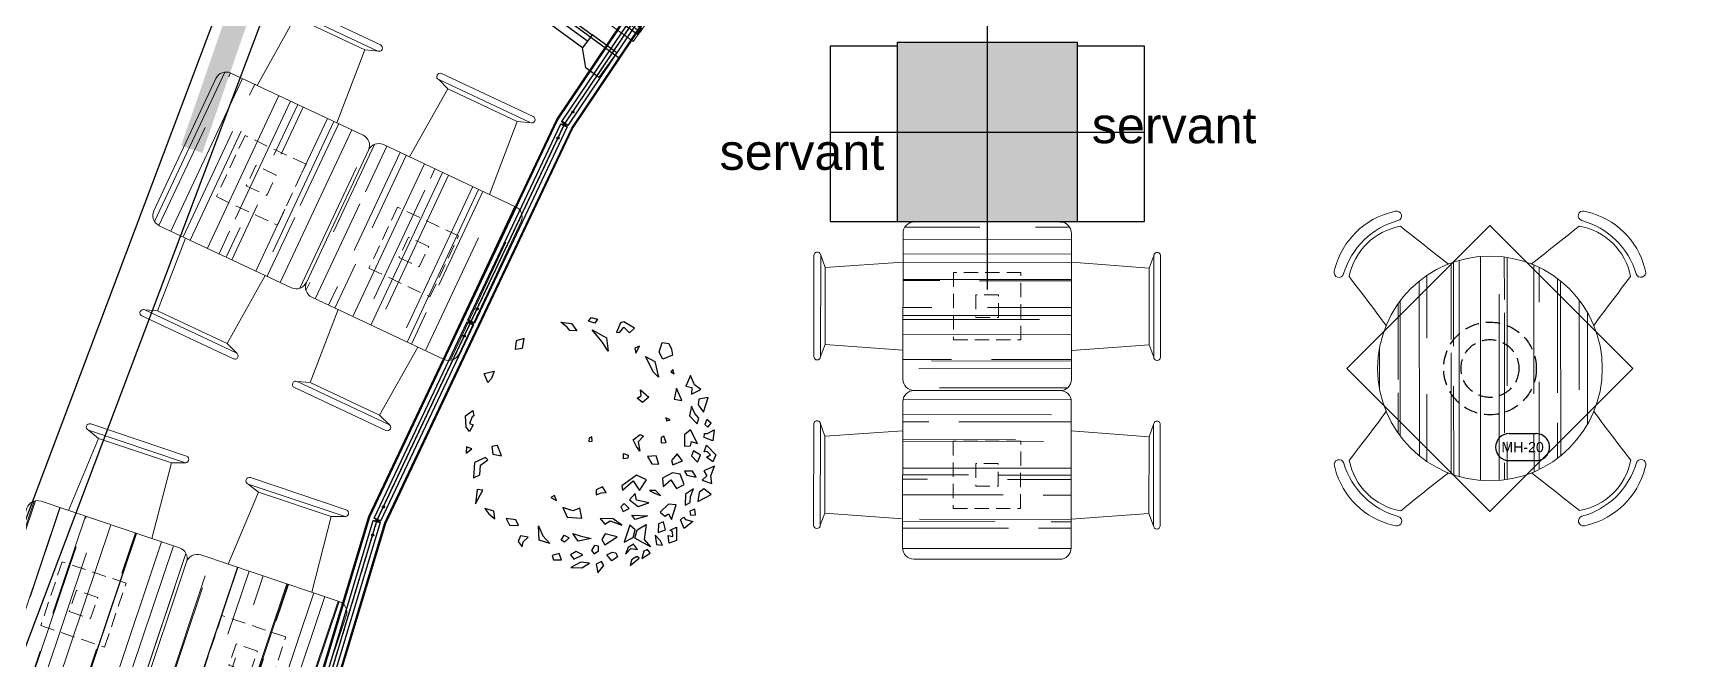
# Model space of a CAD drawing. Header units: millimetres. Extents: x 0 to 45949, y -31098 to 10954.
# Drawn here: x 33617 to 34352, y -6830 to -6551 of the extents above; entities that cross this region are included whole.
import ezdxf
from ezdxf import colors
from ezdxf.entities.mleader import LeaderData, LeaderLine
from ezdxf.enums import TextEntityAlignment as Align
from ezdxf.math import Vec2, Vec3

# ---------------------------------------------------------------- set-up
doc = ezdxf.new("R2010")
doc.units = ezdxf.units.MM
for name, pattern in [('14.022_PLAN_+56.00$0$14.022_A KATLAR$0$DASHED2', [0.375, 0.25, -0.125]), ('14.022_PLAN_+56.00$0$14.022_A KATLAR$0$MITTELLINIE', [0.6000000000000001, 0.5, -0.05, 0, -0.05]), ('14.022_TASIYICI_+56.00$0$DUZ', [0]), ('ACAD_ISO02W100', [15, 12, -3]), ('FP-M3-B5-GF$0$FP-M3-B5-GF$0$HIDDEN', [9.524999999999995, 6.349999999999998, -3.174999999999998]), ('HIDDEN', [0.38, 0.25, -0.13])]:
    doc.linetypes.add(name, pattern=pattern)
for name, color, linetype in [('14.022_CEKIRDEKLER_SAFTLAR_+56.00$0$YPM_NTS_YZ_SAFT', 252, 'Continuous'), ('14.022_PLAN_+56.00$0$14.022_A KATLAR$0$3-0PN-GLS', 252, 'Continuous'), ('14.022_PLAN_+56.00$0$14.022_A KATLAR$0$Duenn', 252, 'Continuous'), ('14.022_PLAN_+56.00$0$14.022_A KATLAR$0$KAYAR-KAPI-CAM-İZİ', 130, '14.022_PLAN_+56.00$0$14.022_A KATLAR$0$DASHED2'), ('14.022_PLAN_+56.00$0$14.022_A KATLAR$0$Mittellinie', 252, '14.022_PLAN_+56.00$0$14.022_A KATLAR$0$MITTELLINIE'), ('14.022_TASIYICI_+56.00$0$YPM_STR_BA', 252, '14.022_TASIYICI_+56.00$0$DUZ'), ('14.022_TASIYICI_+56.00$0$YPM_STR_BAT', 252, 'Continuous'), ('A_IZ_BETONARME', 252, 'HIDDEN'), ('A绿-1', 94, 'Continuous'), ('DORMA', 10, 'Continuous'), ('TARAMA', 252, 'Continuous')]:
    doc.layers.add(name, color=color, linetype=linetype)
doc.layers.add('14.022_TASIYICI_+56.00$0$YPM_STR_CROSS', color=252, linetype='Continuous', plot=False)
doc.layers.add('MOBİLYA TEFRİŞ', color=35, linetype='Continuous', lineweight=15)
doc.layers.add('SDB-Gorunus2', color=152, linetype='Continuous', lineweight=9)
doc.styles.add('14.022_CEKIRDEKLER_SAFTLAR_+56.00$0$Standard', font='arial.ttf')
doc.styles.get("Standard").update_dxf_attribs({"font": 'arial.ttf'})
doc.dimstyles.new('ISO-25', dxfattribs={"dimtxt": 2.5, "dimasz": 2.5, "dimexe": 1.25, "dimexo": 0.625, "dimtad": 1, "dimtxsty": 'Standard', "dimcen": 2.5, "dimadec": 0, "dimazin": 0, "dimtfac": 1, "dimtmove": 0, "dimatfit": 3, "dimfxl": 1, "dimarcsym": 0})

# ---------------------------------------------------------------- blocks, each defined once
blk = doc.blocks.new('971')
at = {"layer": '14.022_PLAN_+56.00$0$14.022_A KATLAR$0$3-0PN-GLS'}
blk.add_lwpolyline([(76661.80623069407, 17776.00557692619, -0.3320587523169231), (76661.8541650706, 17776.04135788766), (76758.40404545276, 17776.04134474825, -0.3320587523168907), (76758.45198153843, 17776.00556607669, -0.1451998767449979), (76758.45205626002, 17772.87712571057, -0.3320587523168909), (76758.40412188355, 17772.84134474917), (76661.85424150129, 17772.84135788853, -0.3320587523169245), (76661.8063054156, 17772.87713656012, -0.145199876744998)], format="xyb", close=True, dxfattribs=at)
at = {"layer": '14.022_PLAN_+56.00$0$14.022_A KATLAR$0$Duenn'}
for p, q in [((76662.02910526154, 17776.041362066), (76662.02918169231, 17772.84136206693)), ((76758.2291816925, 17772.84134057079), (76758.22910526172, 17776.04134056988))]:
    blk.add_line(p, q, dxfattribs=at)
at = {"layer": '14.022_PLAN_+56.00$0$14.022_A KATLAR$0$KAYAR-KAPI-CAM-İZİ', "lineweight": 25}
blk.add_point((76662.02914349886, 17774.44862895447), dxfattribs=at)
at = {"layer": '14.022_PLAN_+56.00$0$14.022_A KATLAR$0$Mittellinie'}
blk.add_line((76661.57914347707, 17774.4413513184), (76758.67914347707, 17774.44135131842), dxfattribs=at)
for centre in [(76668.07914347528, 17774.44150656839), (76752.17914347889, 17774.44119606844)]:
    blk.add_circle(centre, 0.45, dxfattribs=at)
blk = doc.blocks.new('*D20')
at = {"layer": 'Defpoints', "color": 0, "transparency": 16777216}
for p in [(246416.7379861178, -15055.75683849677), (246416.7379861178, -15150.52227188833), (247296.7379861358, -15150.52064421517)]:
    blk.add_point(p, dxfattribs=at)
at = {"layer": 'DORMA', "color": 0, "lineweight": -2, "transparency": 16777216}
blk.add_line((247284.2379861358, -15055.75683849677), (246429.2379861178, -15055.75683849677), dxfattribs=at)
at = {"layer": 'DORMA', "color": 0, "transparency": 16777216}
for points in [[(246429.2379861178, -15053.67350516344), (246429.2379861178, -15057.84017183011), (246416.7379861178, -15055.75683849677)], [(247284.2379861358, -15053.67350516344), (247284.2379861358, -15057.84017183011), (247296.7379861358, -15055.75683849677)]]:
    blk.add_solid(points, dxfattribs=at)
at = {"layer": 'DORMA', "color": 0, "transparency": 16777216, "insert": (246856.7379861268, -15046.24967615025), "char_height": 12.5, "attachment_point": 5}
blk.add_mtext('880', dxfattribs=at)
blk = doc.blocks.new('xcvb')
at = {"layer": 'MOBİLYA TEFRİŞ', "linetype": 'Continuous'}
h = blk.add_hatch(dxfattribs=at)
h.set_pattern_fill('AR-RROOF', color=256, scale=0.7, angle=90)
h.set_pattern_definition([(90, (0, 0), (-17.77999999999999, 39.116), [266.7, -35.56, 88.89999999999999, -17.78]), (90, (-8.889999999999997, 23.6474), (-23.6474, -17.78), [53.34, -5.867399999999999, 106.68, -13.335]), (90, (-15.113, 8.89), (-11.91259999999999, 92.456), [142.24, -24.892, 71.11999999999999, -17.78])])
edge = h.paths.add_edge_path()
edge.add_arc((12122.84749945183, 1624.038697457756), 5, 180, 270)
edge.add_line((12122.84749945183, 1619.038697457756), (12187.84749945183, 1619.038697457756))
edge.add_arc((12187.84749945183, 1624.038697457756), 5, 270, 360)
edge.add_line((12192.84749945183, 1624.038697457756), (12192.84749945183, 1689.038697457756))
edge.add_arc((12187.84749945183, 1689.038697457756), 5, 0, 90)
edge.add_line((12187.84749945183, 1694.038697457756), (12122.84749945183, 1694.038697457756))
edge.add_arc((12122.84749945183, 1689.038697457756), 5, 90, 180)
edge.add_line((12117.84749945183, 1689.038697457756), (12117.84749945183, 1624.038697457756))
at = {"color": 252, "linetype": 'FP-M3-B5-GF$0$FP-M3-B5-GF$0$HIDDEN'}
for points in [[(12140.36154391376, 1641.538697457756), (12170.36154391376, 1641.538697457756), (12170.36154391376, 1671.538697457756), (12140.36154391376, 1671.538697457756)], [(12150.38027425037, 1651.548073594488), (12160.38027425037, 1651.548073594488), (12160.38027425037, 1661.548073594488), (12150.38027425037, 1661.548073594488)]]:
    blk.add_lwpolyline(points, close=True, dxfattribs=at)
at = {"layer": 'MOBİLYA TEFRİŞ'}
blk.add_lwpolyline([(12117.84749945183, 1624.038697457756, 0.414213562373095), (12122.84749945183, 1619.038697457756), (12187.84749945183, 1619.038697457756, 0.414213562373095), (12192.84749945183, 1624.038697457756), (12192.84749945183, 1689.038697457756, 0.414213562373095), (12187.84749945183, 1694.038697457756), (12122.84749945183, 1694.038697457756, 0.414213562373095), (12117.84749945183, 1689.038697457756)], format="xyb", close=True, dxfattribs=at)
blk = doc.blocks.new('MEŞE+GİYDİRME 75')
at = {"layer": 'MOBİLYA TEFRİŞ', "color": 252}
for p, q in [((19577.7277836683, 2823.686017501672), (19532.7277836683, 2823.686017501672)), ((19532.7277836683, 2823.686017501672), (19577.7277836683, 2823.686017501672)), ((19532.7277836683, 2820.686017501672), (19577.7277836683, 2820.686017501672)), ((19532.7277836683, 2820.686017501672), (19532.7277836683, 2820.686017501672)), ((19538.15904967556, 2818.686017501672), (19532.7277836683, 2820.686017501672)), ((19535.62097111194, 2784.051445854664), (19538.15904967556, 2818.686017501672)), ((19538.15904967556, 2818.686017501672), (19572.29651766103, 2818.686017501672)), ((19572.29651766103, 2818.686017501672), (19578.22540038054, 2820.770963577717)), ((19574.83459622466, 2784.051445854665), (19572.29651766103, 2818.686017501672)), ((19535.62097111194, 2709.051445854665), (19538.15904967556, 2674.416874207657)), ((19574.83459622466, 2709.051445854665), (19572.29651766103, 2674.416874207657)), ((19538.15904967556, 2674.416874207657), (19532.7277836683, 2672.416874207657)), ((19532.7277836683, 2672.416874207657), (19577.7277836683, 2672.416874207657)), ((19532.7277836683, 2672.416874207657), (19532.7277836683, 2672.416874207657)), ((19538.15904967556, 2674.416874207657), (19572.29651766103, 2674.416874207657)), ((19572.29651766103, 2674.416874207657), (19578.22540038054, 2672.331928131612)), ((19577.7277836683, 2669.416874207657), (19532.7277836683, 2669.416874207657)), ((19532.7277836683, 2669.416874207657), (19577.7277836683, 2669.416874207657))]:
    blk.add_line(p, q, dxfattribs=at)
for centre, start, end in [((19532.7277836683, 2822.186017501672), 90, 270), ((19577.7277836683, 2822.186017501672), 270, 90), ((19532.7277836683, 2670.916874207657), 90, 270), ((19577.7277836683, 2670.916874207657), 270, 90)]:
    blk.add_arc(centre, 1.5, start, end, dxfattribs=at)
at = {"color": 1, "linetype": 'ACAD_ISO02W100', "lineweight": 100}
blk.add_blockref('xcvb', (7399.88028421647, 1090.012748396909), dxfattribs=at)
blk = doc.blocks.new('_TagSlot')
at = {"color": 0, "linetype": 'ByBlock', "lineweight": -2, "transparency": 16777216}
for p, q in [((-4, 4), (4, 4)), ((-4, -4), (4, -4))]:
    blk.add_line(p, q, dxfattribs=at)
for centre, start, end in [((-4, 0), 90, 270), ((4, 0), 270, 90)]:
    blk.add_arc(centre, 4, start, end, dxfattribs=at)
at = {"layer": 'MOBİLYA TEFRİŞ', "color": 0, "transparency": 16777216}
blk.add_attdef('TAGNUMBER', text='', height=3, dxfattribs=at).set_placement((0, -1.5), align=Align.CENTER)
blk = doc.blocks.new('ghh')
at = {"layer": 'MOBİLYA TEFRİŞ'}
for p, q in [((172334.053970206, -96715.03459388381), (172334.3787411564, -96713.82609661158)), ((172307.3538180379, -96740.77691794396), (172308.5632024908, -96740.45546643557))]:
    blk.add_line(p, q, dxfattribs=at)
for centre, radius, start, end in [((173829.4363318606, -95536.5716787008), 1906.741002341283, 217.219831617835, 218.0385879401357), ((171125.9988002909, -98232.59643989084), 1906.741002342591, 51.80409262048045, 52.62122917587266), ((172300.0539123537, -96706.43191604232), 28.10000000000982, 280.213291007744, 349.6293895528012), ((172296.6644626801, -96703.03314701363), 34.90000000001282, 285.8667360843138, 343.9759442824517), ((172300.1951394235, -96706.5735314185), 34.90000000001918, 283.8731182867847, 345.9695622737802), ((172332.2886318343, -96713.26440168137), 2.164268507541633, 344.9577604366904, 163.9759459425896), ((172306.7978641192, -96738.68527423314), 2.164268507548997, 105.8667377439555, 284.8849020525477)]:
    blk.add_arc(centre, radius, start, end, dxfattribs=at)
blk = doc.blocks.new('14.022_TASIYICI_+56.00$0$AWG-kolon-80x80')
at = {"layer": '14.022_TASIYICI_+56.00$0$YPM_STR_BAT'}
blk.add_hatch(color=256, dxfattribs=at).paths.add_polyline_path([(-40, 40), (40, 40), (40, -40), (-40, -40)])
at = {"layer": '14.022_TASIYICI_+56.00$0$YPM_STR_BA'}
blk.add_lwpolyline([(-40, 40), (40, 40), (40, -40), (-40, -40)], close=True, dxfattribs=at)
at = {"layer": '14.022_TASIYICI_+56.00$0$YPM_STR_CROSS'}
for points in [[(0, 70), (0, -70)], [(-70, 0), (70, 0)]]:
    blk.add_lwpolyline(points, dxfattribs=at)
blk = doc.blocks.new('011')
at = {"layer": 'A绿-1', "color": 0}
for p, q in [((-233.4399849270121, 983.3385487060259), (-145.2215263192193, 974.6547489183504)), ((-182.3531852353481, 943.765363077815), (-233.4399849270121, 983.3385487060259)), ((-145.2215263192193, 974.6547489183504), (-102.9837694318849, 912.5689595050972)), ((-5.440842659852933, 991.1887462901577), (15.04766537802061, 1022.121990965057)), ((47.27917163376696, 976.9645646995705), (-5.440842659852933, 991.1887462901577)), ((15.04766537802061, 1022.121990965057), (67.76774634054163, 1007.897978992623)), ((67.76774634054163, 1007.897978992623), (47.27917163376696, 976.9645646995705)), ((256.4231476786081, 979.2304716446815), (225.4524851836031, 900.4353828600033)), ((284.7058412969927, 987.6070274134618), (256.4231476786081, 979.2304716446815)), ((371.8699091307935, 933.8537515949429), (284.7058412969927, 987.6070274134618)), ((-602.1712792683975, 829.3738058972085), (-612.0744391009794, 761.7912268396176)), ((-536.1780762847629, 848.9190692272896), (-602.1712792683975, 829.3738058972085)), ((-550.5058241885272, 770.0800186590495), (-536.1780762847629, 848.9190692272896)), ((-160.1282021785155, 915.5366029160796), (-182.3531852353481, 943.765363077815)), ((-102.9837694318849, 912.5689595050972), (-160.1282021785155, 915.5366029160796)), ((25.15727937576594, 920.6823826559521), (141.1829252006137, 855.5849709932008)), ((104.0513341316837, 824.695558485073), (25.15727937576594, 920.6823826559521)), ((156.2956752803875, 745.6810789671945), (104.0513341316837, 824.695558485073)), ((141.1829252006137, 855.5849709932008), (156.2956752803875, 745.6810789671945)), ((225.4524851836031, 900.4353828600033), (251.5229695754242, 903.1836695389502)), ((251.5229695754242, 903.1836695389502), (283.6514856248978, 942.5373417631417)), ((283.6514856248978, 942.5373417631417), (332.5262275681016, 897.3360233287312)), ((332.5262275681016, 897.3360233287312), (371.8699091307935, 933.8537515949429)), ((577.374584756908, 736.1203280503687), (601.1300308532082, 817.7513807937066)), ((601.1300308532082, 817.7513807937066), (656.0620847551618, 809.1555349618575)), ((-612.0744391009794, 761.7912268396176), (-550.5058241885272, 770.0800186590495)), ((414.2111650788574, 787.2566636851479), (374.2881326935021, 770.4598103715834)), ((374.2881326935021, 770.4598103715834), (382.661507959303, 728.182309848271)), ((382.661507959303, 728.182309848271), (414.2111650788574, 787.2566636851479)), ((464.2432359384838, 702.61393907827), (539.1886391942389, 660.1610336061858)), ((529.8641347498051, 572.857852938665), (464.2432359384838, 702.61393907827)), ((605.1816725596436, 679.7063636052262), (577.374584756908, 736.1203280503687)), ((685.0268892395543, 713.3004035770828), (605.1816725596436, 679.7063636052262)), ((656.0620847551618, 809.1555349618575), (678.8660624365439, 761.2060398522663)), ((678.8660624365439, 761.2060398522663), (685.0268892395543, 713.3004035770828)), ((-865.3590016500675, 562.4499127148192), (-782.7228640745743, 581.9512651467703)), ((-836.9730688402778, 486.3153308762703), (-865.3590016500675, 562.4499127148192)), ((-782.7228640745743, 581.9512651467703), (-807.0569388914737, 520.0408818606229)), ((571.5234058669885, 530.4925984663932), (529.8641347498051, 572.857852938665)), ((539.1886391942389, 660.1610336061858), (571.5234058669885, 530.4925984663932)), ((688.4999422268593, 594.9761576166966), (672.4357193040196, 575.299111885095)), ((672.4357193040196, 575.299111885095), (699.0852904320345, 558.3268232340051)), ((699.0852904320345, 558.3268232340051), (688.4999422268593, 594.9761576166966)), ((834.4340150886565, 546.0302110078519), (797.0371765935561, 457.1756295871528)), ((868.2510056218598, 468.4137482557562), (834.4340150886565, 546.0302110078519)), ((-807.0569388914737, 520.0408818606229), (-836.9730688402778, 486.3153308762703)), ((422.4179451959208, 426.6557233830717), (490.7265511541045, 367.3180773105632)), ((428.5791112352745, 378.7499537699769), (422.4179451959208, 426.6557233830717)), ((719.2014276286936, 439.958548821116), (700.4493946098373, 349.8632993095307)), ((762.5971737648943, 338.4312895121511), (719.2014276286936, 439.958548821116)), ((797.0371765935561, 457.1756295871528), (844.6525115933619, 444.9388637827651)), ((844.6525115933619, 444.9388637827651), (842.6540048587485, 391.2968664445361)), ((842.6540048587485, 391.2968664445361), (918.4204725606251, 430.9043880565368)), ((918.4204725606251, 430.9043880565368), (868.2510056218598, 468.4137482557562)), ((395.8716344849672, 359.1170031598922), (428.5791112352745, 378.7499537699769)), ((439.743114828656, 322.3800177774028), (395.8716344849672, 359.1170031598922)), ((490.7265511541045, 367.3180773105632), (439.743114828656, 322.3800177774028)), ((700.4493946098373, 349.8632993095307), (762.5971737648943, 338.4312895121511)), ((843.3488770733238, 292.6532480830865), (827.2748887966736, 213.0890737022019)), ((869.9195774163236, 231.66930636693), (843.3488770733238, 292.6532480830865)), ((902.3462479969603, 351.3401107264508), (897.9323111988488, 303.2422870668634)), ((897.9323111988488, 303.2422870668634), (941.133339775668, 242.9072554174272)), ((978.8921690443531, 362.8035186201087), (902.3462479969603, 351.3401107264508)), ((941.133339775668, 242.9072554174272), (978.8921690443531, 362.8035186201087)), ((-1019.157868248527, 213.5437860881575), (-960.9589792373008, 255.6459846118087)), ((-1014.051600659266, 120.5685441653986), (-1019.157868248527, 213.5437860881575)), ((-957.485926250054, 137.3217386514225), (-986.8232711938326, 83.87541761730608)), ((-964.2258143465151, 204.9479402563011), (-986.347639935615, 148.6659278308362)), ((-986.347639935615, 148.6659278308362), (-957.485926250054, 137.3217386514225)), ((-952.585943207785, 213.3686174264512), (-964.2258143465151, 204.9479402563011)), ((-960.9589792373008, 255.6459846118087), (-952.585943207785, 213.3686174264512)), ((667.3697166364291, 180.9287629426472), (631.2924473158782, 195.1090494186283)), ((631.2924473158782, 195.1090494186283), (639.086827957246, 172.552283843168)), ((639.086827957246, 172.552283843168), (667.3697166364291, 180.9287629426472)), ((827.2748887966736, 213.0890737022019), (889.5214334920165, 147.8596569203219)), ((903.4586857326212, 193.5104605775705), (869.9195774163236, 231.66930636693)), ((889.5214334920165, 147.8596569203219), (903.4586857326212, 193.5104605775705)), ((967.7040401186096, 181.9233137012343), (951.3514607638353, 141.8164474355217)), ((951.3514607638353, 141.8164474355217), (977.6437396468245, 120.2897471655378)), ((1005.934422315273, 152.4052805208994), (967.7040401186096, 181.9233137012343)), ((977.6437396468245, 120.2897471655378), (1005.934422315273, 152.4052805208994)), ((-986.8232711938326, 83.87541761730608), (-1014.051600659266, 120.5685441653986)), ((-0.9359253415022977, 27.75362535876775), (-2.569464667758439, 2.404592296959891)), ((-2.569464667758439, 2.404592296959891), (23.50116154295392, 5.153214878770086)), ((20.13149555062409, 38.96622597266105), (-0.9359253415022977, 27.75362535876775)), ((23.50116154295392, 5.153214878770086), (20.13149555062409, 38.96622597266105)), ((360.7862681191182, 15.5321799546), (418.9851371296099, 57.63432759283023)), ((388.5932816403219, -40.88147526765533), (360.7862681191182, 15.5321799546)), ((447.8468508151709, 46.29013841341293), (404.0785842202022, -1.484003811085131)), ((418.9851371296099, 57.63432759283023), (447.8468508151709, 46.29013841341293)), ((593.2097755040159, 34.63878002378624), (592.1552496246877, -10.43074081470331)), ((614.2771285489434, 45.85140730526837), (593.2097755040159, 34.63878002378624)), ((634.868877003144, -7.726407779533474), (614.2771285489434, 45.85140730526837)), ((785.6034271827084, 56.40781161170162), (783.8833285743021, -36.69146109635403)), ((835.2166571135749, 97.81347943953006), (785.6034271827084, 56.40781161170162)), ((833.7746170070604, -34.74345993838506), (843.0194509875146, 2.266608849153272)), ((893.0497071963619, -15.51413062696156), (835.2166571135749, 97.81347943953006)), ((843.0194509875146, 2.266608849153272), (893.0497071963619, -15.51413062696156)), ((947.3544472945505, 34.53245275904555), (949.4918618031661, 68.44555680687336)), ((1018.846328157873, 6.312887796018913), (947.3544472945505, 34.53245275904555)), ((949.4918618031661, 68.44555680687336), (975.6453358613071, 66.64751354019972)), ((975.6453358613071, 66.64751354019972), (1030.089559256914, 96.96517324708111)), ((1030.089559256914, 96.96517324708111), (1018.846328157873, 6.312887796018913)), ((-1011.632937267714, -42.8253741115077), (-1014.899705707969, -93.52324884891277)), ((-1014.899705707969, -93.52324884891277), (-968.3404515484581, -59.8416245461558)), ((-968.3404515484581, -59.8416245461558), (-1011.632937267714, -42.8253741115077)), ((-854.5271506446297, -130.5672519635737), (-946.0122747434652, -172.5815632003141)), ((-837.3054110470111, -150.331882026032), (-854.5271506446297, -130.5672519635737)), ((-757.5632184970309, -32.22673023065727), (-802.4891551053734, -40.55958678285242)), ((-802.4891551053734, -40.55958678285242), (-793.5371244513663, -102.5576889160511)), ((-793.5371244513663, -102.5576889160511), (-724.1738926104154, -116.8255597228926)), ((-724.1738926104154, -116.8255597228926), (-757.5632184970309, -32.22673023065727)), ((282.2017655831878, -142.014206627653), (283.2563981328276, -96.94441440010269)), ((283.2563981328276, -96.94441440010269), (319.3336674533784, -111.1247008760838)), ((319.3336674533784, -111.1247008760838), (317.7000602799235, -136.473707270361)), ((415.8215557705262, -77.57474259881565), (388.5932816403219, -40.88147526765533)), ((404.0785842202022, -1.484003811085131), (415.8215557705262, -77.57474259881565)), ((550.1235676648794, -117.3671072011275), (481.3393437822233, -122.8199374185351)), ((481.3393437822233, -122.8199374185351), (516.3620805565151, -182.0697616948346)), ((573.5065333038219, -185.0373542203888), (550.1235676648794, -117.3671072011275)), ((592.1552496246877, -10.43074081470331), (634.868877003144, -7.726407779533474)), ((723.1906026948709, -100.921199479686), (677.210079259472, -154.3232337238951)), ((767.6405828091083, -157.3786841833498), (723.1906026948709, -100.921199479686)), ((783.8833285743021, -36.69146109635403), (833.7746170070604, -34.74345993838506)), ((860.2058836667566, -75.9988499570245), (843.8533509802073, -116.1055974900519)), ((843.8533509802073, -116.1055974900519), (891.7465452504694, -167.7995404282447)), ((917.4827367429389, -110.4113302255646), (860.2058836667566, -75.9988499570245)), ((891.7465452504694, -167.7995404282447), (917.4827367429389, -110.4113302255646)), ((948.1886531890486, -83.83997172714953), (966.8174985455116, -29.54853968424868)), ((971.9267667985405, -80.09416241131112), (948.1886531890486, -83.83997172714953)), ((966.8174985455116, -29.54853968424868), (1043.418335093127, -108.313526189173)), ((967.5123240918037, -128.1922767783799), (1000.634589082096, -107.1647480091051)), ((1017.681980649417, -165.701652761134), (967.5123240918037, -128.1922767783799)), ((1000.634589082096, -107.1647480091051), (971.9267667985405, -80.09416241131112)), ((1043.418335093127, -108.313526189173), (1017.681980649417, -165.701652761134)), ((-946.0122747434652, -172.5815632003141), (-954.1787899389747, -299.3262137635393)), ((-902.6165952761658, -274.1089921273742), (-895.5044030073914, -192.433844262574)), ((-895.5044030073914, -192.433844262574), (-837.3054110470111, -150.331882026032)), ((317.7000602799235, -136.473707270361), (282.2017655831878, -142.014206627653)), ((516.3620805565151, -182.0697616948346), (573.5065333038219, -185.0373542203888)), ((687.31971125782, -255.7627962360821), (603.0501361269853, -300.6132217312625)), ((677.210079259472, -154.3232337238951), (687.7955617482658, -190.97272467312)), ((749.4674770790734, -267.1948399571047), (687.31971125782, -255.7627962360821)), ((687.7955617482658, -190.97272467312), (767.6405828091083, -157.3786841833498)), ((782.8567762981402, -351.7937372965898), (749.4674770790734, -267.1948399571047)), ((784.3867438168963, -241.9336904610464), (804.3997339336784, -275.7906676488419)), ((850.9589480918366, -242.109145116985), (784.3867438168963, -241.9336904610464)), ((880.9783251238405, -292.8946369305413), (850.9589480918366, -242.109145116985)), ((1032.874297839648, -203.1499949530844), (943.6015245844028, -239.5361750086413)), ((943.6015245844028, -239.5361750086413), (968.6178224416799, -281.8576169612934)), ((1001.903637344658, -281.9450786492453), (1032.874297839648, -203.1499949530844)), ((-954.1787899389747, -299.3262137635393), (-902.6165952761658, -274.1089921273742)), ((-925.2140521235415, -395.1815147664202), (-938.3840833456488, -513.4617322742924)), ((-938.3840833456488, -513.4617322742924), (-877.4971479512751, -400.9412270214598)), ((-877.4971479512751, -400.9412270214598), (-925.2140521235415, -395.1815147664202)), ((108.2868351240177, -372.5518722614506), (56.7245071232901, -397.7694331338644)), ((56.7245071232901, -397.7694331338644), (57.88215713598765, -437.2107696916137)), ((140.5184443289763, -417.7095348140392), (108.2868351240177, -372.5518722614506)), ((388.3241425484302, -274.6940761655824), (269.7139494012226, -364.5262697285507)), ((269.7139494012226, -364.5262697285507), (273.0837419714662, -398.3395068146201)), ((273.0837419714662, -398.3395068146201), (361.199006831157, -322.5121281099127)), ((361.199006831157, -322.5121281099127), (413.4433535862481, -401.5264140088111)), ((472.6969047604944, -314.3548461246537), (388.3241425484302, -274.6940761655824)), ((413.4433535862481, -401.5264140088111), (472.6969047604944, -314.3548461246537)), ((546.5875125153107, -401.8774601935074), (496.6584657855565, -401.7458474101404)), ((496.6584657855565, -401.7458474101404), (537.738742278365, -424.3903669345673)), ((588.2469532506657, -444.242781334724), (546.5875125153107, -401.8774601935074)), ((603.0501361269853, -300.6132217312625), (609.7899175531347, -368.2396947251545)), ((609.7899175531347, -368.2396947251545), (672.4131650152849, -314.8811106782196)), ((672.4131650152849, -314.8811106782196), (719.6545342114987, -385.4315863957163)), ((719.6545342114987, -385.4315863957163), (782.8567762981402, -351.7937372965898)), ((860.0138799259439, -388.6181736720318), (792.3874556734809, -433.5124580015618)), ((804.3997339336784, -275.7906676488419), (880.9783251238405, -292.8946369305413)), ((835.6797717745649, -450.5286417672542), (860.0138799259439, -388.6181736720318)), ((943.2291684102966, -388.8376567804844), (906.0975361616584, -419.7269747737701)), ((968.6178224416799, -281.8576169612934), (929.273831349099, -318.3750864900176)), ((929.273831349099, -318.3750864900176), (1010.855782281607, -343.9433882344747)), ((1005.460862781678, -434.8580514264613), (943.2291684102966, -388.8376567804844)), ((1010.855782281607, -343.9433882344747), (1001.903637344658, -281.9450786492453)), ((-286.6182656066376, -444.7540644931323), (-317.1131657194928, -458.7584987803348)), ((-317.1131657194928, -458.7584987803348), (-268.8175473106676, -484.2390315984958)), ((-268.8175473106676, -484.2390315984958), (-286.6182656066376, -444.7540644931323)), ((-135.5700759008178, -569.1013029438691), (-217.1520062434138, -543.5330484568112)), ((-217.1520062434138, -543.5330484568112), (-181.5504553468782, -622.5034192404673)), ((57.88215713598765, -437.2107696916137), (97.80478361604037, -420.4139526582876)), ((97.80478361604037, -420.4139526582876), (140.5184443289763, -417.7095348140392)), ((288.1967023776961, -508.2434815101151), (260.4928083229461, -536.3406955574465)), ((260.4928083229461, -536.3406955574465), (278.2932033087709, -575.8259272298419)), ((329.855803876766, -550.6086693134857), (288.1967023776961, -508.2434815101151)), ((378.5240068457206, -426.7877670466332), (332.543644361489, -480.189890010126)), ((332.543644361489, -480.189890010126), (403.0645624953322, -533.8995032799794)), ((389.688246726233, -483.1576000900677), (378.5240068457206, -426.7877670466332)), ((490.1251651921193, -503.14149393568), (389.688246726233, -483.1576000900677)), ((403.0645624953322, -533.8995032799794), (490.1251651921193, -503.14149393568)), ((537.738742278365, -424.3903669345673), (588.2469532506657, -444.242781334724)), ((652.131104475644, -514.8365596816766), (585.0835118963732, -579.4514953282851)), ((716.4910928572062, -520.6403003892301), (652.131104475644, -514.8365596816766)), ((677.2502488444443, -641.6690671430697), (716.4910928572062, -520.6403003892301)), ((792.3874556734809, -433.5124580015618), (790.2784401950776, -523.6519055837634)), ((790.2784401950776, -523.6519055837634), (832.4132759016356, -501.2268194606695)), ((832.4132759016356, -501.2268194606695), (835.6797717745649, -450.5286417672542)), ((906.0975361616584, -419.7269747737701), (893.9820241519483, -492.9376884049743)), ((893.9820241519483, -492.9376884049743), (1005.460862781678, -434.8580514264613)), ((-786.8602985191974, -573.0186421300314), (-861.2265375323477, -550.2865382746968)), ((-861.2265375323477, -550.2865382746968), (-828.9952675636741, -595.4440674894358)), ((-828.9952675636741, -595.4440674894358), (-777.9081649160362, -635.0169805503465)), ((-777.9081649160362, -635.0169805503465), (-786.8602985191974, -573.0186421300314)), ((-606.4749696254148, -643.9196744962173), (-685.265693760477, -632.4442784386556)), ((-685.265693760477, -632.4442784386556), (-657.4584059508052, -688.8577340293778)), ((-583.6709895874374, -691.8695621772276), (-606.4749696254148, -643.9196744962173)), ((-181.5504553468782, -622.5034192404673), (-60.04601725685643, -631.2748100258905)), ((-76.79242855223129, -546.7199423172206), (-135.5700759008178, -569.1013029438691)), ((-60.04601725685643, -631.2748100258905), (-76.79242855223129, -546.7199423172206)), ((196.8146024087328, -634.7689045703701), (89.74118960130727, -631.6694787578708)), ((89.74118960130727, -631.6694787578708), (129.1880152049707, -679.6631052691228)), ((129.1880152049707, -679.6631052691228), (173.5351934759528, -651.6094108199395)), ((173.5351934759528, -651.6094108199395), (267.3358901675674, -688.4780756547552)), ((267.3358901675674, -688.4780756547552), (196.8146024087328, -634.7689045703701)), ((278.2932033087709, -575.8259272298419), (329.855803876766, -550.6086693134857)), ((350.4477419497562, -604.1865001818078), (481.3795887031592, -610.1655791692137)), ((377.6759017970762, -640.8795600609446), (350.4477419497562, -604.1865001818078)), ((481.3795887031592, -610.1655791692137), (377.6759017970762, -640.8795600609446)), ((571.3345889989869, -678.0112141754253), (568.6468818521244, -748.4296542424636)), ((611.2572154789814, -661.2143971420992), (571.3345889989869, -678.0112141754253)), ((585.0835118963732, -579.4514953282851), (621.739369936171, -613.3525530323168)), ((627.4243958627922, -726.0486328521292), (611.2572154789814, -661.2143971420992)), ((621.739369936171, -613.3525530323168), (654.4465074501932, -593.7194690842734)), ((654.4465074501932, -593.7194690842734), (677.2502488444443, -641.6690671430697)), ((751.0378991383477, -644.6803997702955), (776.5295839665341, -622.2114548127865)), ((781.6358515557949, -715.186696735549), (751.0378991383477, -644.6803997702955)), ((776.5295839665341, -622.2114548127865), (793.7515598512255, -641.9759819260435)), ((853.6867905435502, -659.036127475294), (781.6358515557949, -715.186696735549)), ((793.7515598512255, -641.9759819260435), (853.6867905435502, -659.036127475294)), ((869.6478559985408, -554.8483091564813), (829.7252295184298, -571.6451261897964)), ((829.7252295184298, -571.6451261897964), (833.0951917068451, -605.4584299448725)), ((833.0951917068451, -605.4584299448725), (875.8087494705687, -602.7537758135659)), ((875.8087494705687, -602.7537758135659), (869.6478559985408, -554.8483091564813)), ((-657.4584059508052, -688.8577340293778), (-583.6709895874374, -691.8695621772276)), ((-566.9246303558466, -776.4242135994828), (-584.6222374987556, -821.4501966997559)), ((-504.776968755119, -787.8563730143214), (-566.9246303558466, -776.4242135994828)), ((-544.120702381595, -824.373884994071), (-504.776968755119, -787.8563730143214)), ((-413.7675461183535, -810.6321527520595), (-417.2405809654738, -692.3081097442591)), ((-417.2405809654738, -692.3081097442591), (-383.8514937225846, -776.9066496142659)), ((-324.9703303514398, -839.0365941510463), (-413.7675461183535, -810.6321527520595)), ((-383.8514937225846, -776.9066496142659), (-324.9703303514398, -839.0365941510463)), ((-230.6943392812391, -811.1150080058433), (-205.7813461215119, -768.9250555331819)), ((-204.0449377713958, -828.0872299879848), (-230.6943392812391, -811.1150080058433)), ((-205.7813461215119, -768.9250555331819), (-164.7010696287034, -791.5695750576087)), ((-164.7010696287034, -791.5695750576087), (-204.0449377713958, -828.0872299879848)), ((-92.546870223945, -819.9300146716705), (-134.7847967293928, -757.844158589458)), ((-134.7847967293928, -757.844158589458), (-74.84932974993717, -774.9042011895508)), ((16.15982385439565, -797.680266828429), (-92.546870223945, -819.9300146716705)), ((-74.84932974993717, -774.9042011895508), (16.15982385439565, -797.680266828429)), ((131.5034848484793, -758.5458450536171), (104.3785187493195, -806.3639636668995)), ((104.3785187493195, -806.3639636668995), (129.3946027079946, -848.6849533996065)), ((129.3946027079946, -848.6849533996065), (229.7285999930464, -784.1579717088716)), ((229.7285999930464, -784.1579717088716), (131.5034848484793, -758.5458450536171)), ((333.9076152013731, -688.6537531708709), (288.0306827523164, -826.5669516775924)), ((288.0306827523164, -826.5669516775924), (360.6602771282778, -790.1369840273182)), ((377.7790955451201, -725.3907385533603), (333.9076152013731, -688.6537531708709)), ((360.6602771282778, -790.1369840273182), (377.7790955451201, -725.3907385533603)), ((375.0912187800859, -795.8091119514975), (394.4219071871485, -725.4344640498603)), ((505.5475009441725, -866.57853153428), (375.0912187800859, -795.8091119514975)), ((394.4219071871485, -725.4344640498603), (469.2640500259004, -683.3763606476314)), ((469.2640500259004, -683.3763606476314), (453.8819125264999, -807.285083532388)), ((453.8819125264999, -807.285083532388), (505.5475009441725, -866.57853153428)), ((584.8138926177635, -813.2638232835307), (543.1546577807167, -770.8989747164742)), ((543.1546577807167, -770.8989747164742), (554.8978256167611, -846.9897123258561)), ((568.6468818521244, -748.4296542424636), (627.4243958627922, -726.0486328521292)), ((602.6147964579286, -852.7492549627859), (584.8138926177635, -813.2638232835307)), ((659.1801679110504, -835.996333044066), (650.2282039260608, -773.9980612927102)), ((650.2282039260608, -773.9980612927102), (688.5176824730006, -782.5500786789125)), ((717.9579848778667, -813.6150390863841), (659.1801679110504, -835.996333044066)), ((667.9257444000104, -728.9722478105905), (719.4883449680055, -703.7549898942343)), ((687.3600324603613, -743.1087421211269), (667.9257444000104, -728.9722478105905)), ((688.5176824730006, -782.5500786789125), (687.3600324603613, -743.1087421211269)), ((719.4883449680055, -703.7549898942343), (717.9579848778667, -813.6150390863841)), ((-584.6222374987556, -821.4501966997559), (-552.3908160520368, -866.6075896308103)), ((-552.3908160520368, -866.6075896308103), (-544.120702381595, -824.373884994071)), ((-248.8675472937757, -920.9309257963214), (-305.4332386647584, -937.6841136154544)), ((-305.4332386647584, -937.6841136154544), (-294.8478734977543, -974.3334546650331)), ((-228.2756092207273, -974.5087566646434), (-248.8675472937757, -920.9309257963214)), ((-109.0865243981243, -904.3970617624218), (-153.4336360001471, -932.4505865934552)), ((-153.4336360001471, -932.4505865934552), (-126.2054761528852, -969.143646472643)), ((-126.2054761528852, -969.143646472643), (-53.57547587173758, -932.7136425420758)), ((-53.57547587173758, -932.7136425420758), (-109.0865243981243, -904.3970617624218)), ((43.96714794426225, -854.0941283243665), (19.05428812239552, -896.2837415607173)), ((19.05428812239552, -896.2837415607173), (41.27920451032696, -924.5126713406062)), ((41.27920451032696, -924.5126713406062), (76.19878753792727, -899.2512153535899)), ((75.04107085632859, -859.8100484139541), (43.96714794426225, -854.0941283243665)), ((76.19878753792727, -899.2512153535899), (75.04107085632859, -859.8100484139541)), ((146.1407777162385, -933.2399240574232), (188.2755467538373, -910.8150075524827)), ((185.5876033198438, -981.2335505687224), (146.1407777162385, -933.2399240574232)), ((232.1468574794126, -947.5519262659727), (185.5876033198438, -981.2335505687224)), ((188.2755467538373, -910.8150075524827), (219.3494696658454, -916.5309276420703)), ((219.3494696658454, -916.5309276420703), (232.1468574794126, -947.5519262659727)), ((320.2621890081209, -871.7243779431155), (298.1402300811023, -928.0067296048437)), ((298.1402300811023, -928.0067296048437), (341.9083470586338, -880.2324698259581)), ((364.6092339411261, -843.6710227301919), (320.2621890081209, -871.7243779431155)), ((341.9083470586338, -880.2324698259581), (396.8407401969307, -888.8284489957259)), ((391.3619321482256, -945.1546594918545), (347.0145479789353, -973.2078813668741)), ((396.8407401969307, -888.8284489957259), (364.6092339411261, -843.6710227301919)), ((410.7958446920966, -959.2906145592642), (391.3619321482256, -945.1546594918545)), ((449.5608211594517, -903.0524609681597), (434.6544178674812, -962.170909926499)), ((434.6544178674812, -962.170909926499), (502.2810717401444, -917.2765396095856)), ((480.0557494470268, -889.0476461099388), (449.5608211594517, -903.0524609681597)), ((502.2810717401444, -917.2765396095856), (480.0557494470268, -889.0476461099388)), ((554.8978256167611, -846.9897123258561), (602.6147964579286, -852.7492549627859)), ((-294.8478734977543, -974.3334546650331), (-228.2756092207273, -974.5087566646434)), ((-68.4820487818215, -991.8320248314667), (-152.7517868638388, -1036.682366695823)), ((-152.7517868638388, -1036.682366695823), (-62.32122197881108, -1039.73766110665)), ((3.093222667404916, -1000.471559879523), (-68.4820487818215, -991.8320248314667)), ((-62.32122197881108, -1039.73766110665), (3.093222667404916, -1000.471559879523)), ((100.160518181161, -986.6422833080287), (58.02537951857084, -1009.067641998481)), ((58.02537951857084, -1009.067641998481), (71.98075658112066, -1079.530110518037)), ((71.98075658112066, -1079.530110518037), (120.1732920115464, -1020.499312559543)), ((120.1732920115464, -1020.499312559543), (100.160518181161, -986.6422833080287)), ((336.5326298089349, -1021.069622527415), (410.7958446920966, -959.2906145592642)), ((347.0145479789353, -973.2078813668741), (336.5326298089349, -1021.069622527415))]:
    blk.add_line(p, q, dxfattribs=at)
blk = doc.blocks.new('880 kapı')
at = {"layer": '14.022_PLAN_+56.00$0$14.022_A KATLAR$0$3-0PN-GLS'}
blk.add_lwpolyline([(246419.0088801808, -15187.87985678285, -0.3320587523169231), (246419.4882222041, -15187.52204483451), (247293.9870260023, -15187.519243608, -0.3320587523168907), (247294.4663886009, -15187.87702798977, -0.1451998767449979), (247294.4672881309, -15219.16143164711, -0.3320587523168909), (247293.9879461084, -15219.51924359487), (246419.4891423089, -15219.52204482153, -0.3320587523169245), (246419.0097797103, -15219.16426043946, -0.145199876744998)], format="xyb", close=True, dxfattribs=at)
at = {"layer": '14.022_PLAN_+56.00$0$14.022_A KATLAR$0$Duenn'}
for p, q in [((246421.237624113, -15187.52199453348), (246421.2385442192, -15219.52199452007)), ((247292.2376240953, -15187.52053147825), (247292.2368223658, -15219.52053146804))]:
    blk.add_line(p, q, dxfattribs=at)
at = {"layer": '14.022_PLAN_+56.00$0$14.022_A KATLAR$0$Mittellinie'}
blk.add_line((246416.7380841682, -15203.52212391666), (247296.738084144, -15203.51916451243), dxfattribs=at)
for centre in [(246481.7380841416, -15203.5202549519), (246481.7380841449, -15203.52188346503), (247231.7380841663, -15203.51901570149)]:
    blk.add_circle(centre, 4.5, dxfattribs=at)
at = {"layer": 'SDB-Gorunus2'}
blk.add_lwpolyline([(247296.7380841663, -15203.5206442152), (247296.7381821964, -15256.52064421508), (246416.7381821754, -15256.52064421523), (246416.7379861148, -15150.52064421546), (247296.7379861358, -15150.52064421517), (247296.7381821964, -15256.52064421508)], dxfattribs=at)
at = {"layer": 'DORMA'}
dim = blk.add_linear_dim(base=(246416.7379861178, -15055.75683849677), p1=(247296.7379861358, -15150.52064421517), p2=(246416.7379861178, -15150.52227188833), dimstyle='ISO-25', override={"dimscale": 5, "dimse1": 1, "dimse2": 1, "dimfxl": 15, "dimfxlon": 1}, dxfattribs=at)
dim.commit()
dim.dimension.update_dxf_attribs({"geometry": '*D20', "text_midpoint": (246856.7379861268, -15046.24967615025)})

msp = doc.modelspace()

# ---------------------------------------------------------------- hatches: boundary and pattern name
at = {"layer": 'MOBİLYA TEFRİŞ'}
h = msp.add_hatch(dxfattribs=at)
h.set_pattern_fill('AR-RROOF', color=27, scale=0.6999999999999998, angle=90.03289607949613)
h.set_pattern_definition([(90.03289607949607, (22197.1318424128, -7779.761182002761), (-17.80245532008379, 39.10578525712558), [266.6999999999998, -35.55999999999997, 88.89999999999993, -17.77999999999998]), (90.03289607949607, (22188.22826684474, -7756.118890048219), (-23.63718780667844, -17.79357410279935), [53.33999999999997, -5.867399999999996, 106.6799999999999, -13.33499999999999]), (90.03289607949607, (22182.01374075588, -7770.879860519392), (-11.9656811743433, 92.44914520315461), [142.2399999999999, -24.89199999999999, 71.11999999999993, -17.77999999999998])])
edge = h.paths.add_edge_path()
edge.add_arc((34265.06549024882, -6699.979811600198), 49.99999999999999, 0, 360)
at = {"layer": 'TARAMA'}
h = msp.add_hatch(color=3, dxfattribs=at)
h.dxf.hatch_style = 1
h.paths.add_polyline_path([(33682.53381339362, -6600.862987500581), (33702.12523573414, -6544.151646741635), (33711.57712586063, -6547.416883798429), (33691.98570352013, -6604.128224557342)])

# ---------------------------------------------------------------- linework, layer by layer
at = {"color": 6, "linetype": 'Continuous'}
for p, q in [((33593.23795405155, -6820.456182228419, 0.7000000216066834), (33699.16861166625, -6539.780754416619, 0.7000000216066834)), ((33611.94964923905, -6827.518226069418, 0.7000000216066834), (33717.88030685365, -6546.84279825762, 0.7000000216066834))]:
    msp.add_line(p, q, dxfattribs=at)
for p, q in [((33876.43460162723, -6559.544019276986), (33865.45928585145, -6551.51267794309)), ((33862.59279900015, -6566.267448464401), (33861.20739926287, -6557.323139236196))]:
    msp.add_line(p, q)
for points in [[(33759.08420935844, -7681.255244092283), (33709.88179838874, -7518.777313822076), (33681.78745074553, -7325.240645951188), (33682.90096578676, -7130.015274072106), (33709.61074030706, -6953.246414573408), (33766.07798515371, -6765.891745005636), (33849.72516560846, -6589.299099674001), (33958.56205266839, -6427.436153939361), (34022.43329250618, -6352.243350090554), (34365.07757111397, -6091.823134309914), (34450.37013029272, -6042.535767425848), (34634.52247637874, -5976.111656112047), (34826.18217375936, -5938.003813637915)], [(33759.50236067984, -7681.255947249785), (33710.27333473394, -7518.690128070015), (33682.18761550917, -7325.212899748203), (33683.30079443056, -7130.046457581764), (33710.00197750996, -6953.334457387853), (33766.45231660007, -6766.035880027863), (33850.07383050097, -6589.497420917611), (33958.88145686132, -6427.677991890934), (34022.70997956117, -6352.535477051424), (34365.29953591002, -6092.156851874715), (34450.53939187455, -6042.899940198935), (34634.62994244299, -5976.498118649168), (34826.26017908863, -5938.396133875231)], [(33763.26572257249, -7681.262275667303), (33713.79716184072, -7517.905456301396), (33685.789098382, -7324.963183921373), (33686.8992522248, -7130.327109168877), (33713.52311233609, -6954.126842717833), (33769.82129961732, -6767.333095227845), (33853.21181453369, -6591.282312110099), (33961.75609459786, -6429.854533454894), (34025.200163056, -6355.164619699375), (34367.29721907442, -6095.160309958032), (34452.0627461113, -6046.177495156655), (34635.59713702128, -5979.97628148317), (34826.96222705211, -5941.927016011039)], [(33767.02908446513, -7681.268604084822), (33717.3209889475, -7517.120784532777), (33689.39058125482, -7324.713468094586), (33690.49771001903, -7130.60776075596), (33717.04424716224, -6954.919228047762), (33773.19028263458, -6768.630310427845), (33856.3497985664, -6593.067203302609), (33964.63073233436, -6432.031075018891), (34027.69034655084, -6357.793762347319), (34369.29490223885, -6098.163768041326), (34453.58610034801, -6049.455050114382), (34636.56433159957, -5983.454444317176), (34827.66427501559, -5945.457898146851)], [(33767.44723578655, -7681.269307242324), (33717.71252529269, -7517.033598780708), (33689.79074601847, -7324.68572189155), (33690.89753866284, -7130.638944265647), (33717.43548436511, -6955.007270862254), (33773.56461408094, -6768.77444545005), (33856.69846345892, -6593.265524546194), (33964.95013652735, -6432.27291297042), (34027.96703360582, -6358.085889308197), (34369.51686703486, -6098.497485606149), (34453.75536192989, -6049.819222887461), (34636.67179766382, -5983.840906854293), (34827.74228034486, -5945.850218384163)], [(33816.71627265849, -6515.844294035767), (33865.45928585145, -6551.51267794309), (33861.20739926287, -6557.323139236196), (33812.46438606989, -6521.654755328815)], [(33863.33334255707, -6554.417908589774), (33814.59032936406, -6518.749524682389)], [(33876.43460162723, -6559.544019276986), (33868.40326029324, -6570.519335052933), (33862.59279900015, -6566.267448464401)]]:
    msp.add_lwpolyline(points)
for points in [[(33971.33960296374, -6556.629579580791), (33971.33960296374, -6634.624546892555), (34001.33960296374, -6634.624546892555), (34001.33960296374, -6556.629579580791)], [(34081.33960296374, -6556.629579580791), (34081.33960296374, -6634.624546892555), (34111.33960296374, -6634.624546892555), (34111.33960296374, -6556.629579580791)], [(34265.06549021909, -6763.619421925423), (34328.70510052587, -6699.979811618634), (34265.06549021909, -6636.340201311845), (34201.42587991229, -6699.979811618634)]]:
    msp.add_lwpolyline(points, close=True)
at = {"color": 252, "linetype": 'FP-M3-B5-GF$0$FP-M3-B5-GF$0$HIDDEN'}
for radius in [20.61126782429345, 12.8714860689542]:
    msp.add_circle((34265.06549024882, -6699.979811600198), radius, dxfattribs=at)
at = {"layer": 'A_IZ_BETONARME'}
for points in [[(33102.71569381921, -7580.228758265202, -0.2773215266501558), (33839.69977109823, -5644.300862246624)], [(33212.5123314313, -7574.411815693065, -0.01565404014319032), (33206.71642795307, -7535.826379246673, -0.0063783925950166), (33183.24368053561, -7313.168636133732, -0.0348096743846583), (33181.22371666871, -7224.139661029583, 0.0049894403676385), (33186.33496444572, -7085.789562369782, -0.0345797718280849), (33223.6894081569, -6825.829090409863, -0.0291171484870425), (33282.70954949937, -6612.628298836533, -0.011385228898706), (33312.47710168613, -6531.345563390421, -0.0211883707494186), (33377.58421001758, -6384.049069131854, -0.0211883707482097), (33454.92478068848, -6242.791754615349, -0.0062923793056275), (33480.17270047849, -6202.150386363011, -0.0433443740937254), (33680.59751464579, -5941.280984869061, -0.0433443740958225), (33922.9960159171, -5718.871638502131, -0.0131245003170965), (33961.36320758041, -5690.924726988955), (33961.36320758041, -5674.3008622463), (33850.11990774306, -5674.300862246329, 0.2764259505361652), (33132.91044572739, -7578.629063213972, 0.2764259505361652)]]:
    msp.add_lwpolyline(points, format="xyb", dxfattribs=at)
at = {"layer": 'MOBİLYA TEFRİŞ', "color": 27}
msp.add_circle((34265.06549024882, -6699.979811600198), 49.99999999999999, dxfattribs=at)

# ---------------------------------------------------------------- block references
at = {"xscale": 0.1, "yscale": 0.1, "zscale": 0.1, "rotation": 143.8125982732828}
msp.add_blockref('880 kapı', (52877.20049165215, -22326.48086980071), dxfattribs=at)
for name, p, rotation in [('971', (5827.255506838002, -80126.81412861621), 56.08337397995899), ('971', (17057.95227161629, -83570.52187120586), 64.65442755969366), ('ghh', (205678.7260790132, -104872.2878688809), 179.4994935277464), ('971', (17020.24835273175, -83659.47076047622), 64.65741518058718), ('ghh', (-137148.5950985155, 91472.32824568049), 359.4994935277464), ('971', (28637.66676404225, -85390.26485938445), 73.22760046450418)]:
    msp.add_blockref(name, p, dxfattribs=dict(rotation=rotation))
at = {"xscale": -1}
for p, rotation in [((-137035.7518532608, -105069.0556595478), 180.5662986312459), ((205565.8828337585, 91669.09603634742), 0.5662986312459228)]:
    msp.add_blockref('ghh', p, dxfattribs=dict(at, rotation=rotation))
at = {"layer": '14.022_TASIYICI_+56.00$0$YPM_STR_BA'}
msp.add_blockref('14.022_TASIYICI_+56.00$0$AWG-kolon-80x80', (34041.33960296374, -6594.80539245995), dxfattribs=at)
at = {"layer": 'A绿-1', "xscale": 0.05399999999999999, "yscale": 0.05399999999999999, "zscale": 0.05399999999999999}
msp.add_blockref('011', (33864.17953171127, -6732.535961587811), dxfattribs=at)
at = {"layer": 'MOBİLYA TEFRİŞ'}
for p, rotation in [((14847.02562290169, -799.9182217950547), 334.8748292989517), ((14914.92929959321, -831.7630124492171), 334.8748292989517), ((36761.24715033951, -26231.24970726825), 89.92209160767335), ((36761.14516852386, -26306.24963793294), 89.92209160767335), ((14227.33865897746, -3180.458263884439), 341.4287989008639), ((14298.43330477144, -3204.34448040074), 341.4287989008639)]:
    msp.add_blockref('MEŞE+GİYDİRME 75', p, dxfattribs=dict(at, rotation=rotation))

# ---------------------------------------------------------------- texts
at = {"layer": '14.022_CEKIRDEKLER_SAFTLAR_+56.00$0$YPM_NTS_YZ_SAFT', "char_height": 16, "attachment_point": 1, "style": '14.022_CEKIRDEKLER_SAFTLAR_+56.00$0$Standard'}
for insert in [(34087.86688851538, -6583.787267191568), (33922.1893764842, -6595.627063236672)]:
    msp.add_mtext_dynamic_manual_height_columns('{\\fArial|b0|i0|c162|p34;servant}', width=292.0132661978714, gutter_width=12.5, heights=[0], dxfattribs=dict(at, insert=insert))

# ---------------------------------------------------------------- leaders
at = {"layer": 'MOBİLYA TEFRİŞ'}
ml = msp.add_multileader_block('Standard', dxfattribs=at)
ml.set_content('_TagSlot', color=30, scale=1.5)
ml.set_attribute('TAGNUMBER', 'MH-20', width=0)
ml.set_leader_properties()
ml.build(insert=Vec2(0, 0))
ml.multileader.update_dxf_attribs({"leader_type": 0})
ctx = ml.context
ctx.base_point, ctx.plane_origin, ctx.plane_x_axis, ctx.plane_y_axis = Vec3(34452.98941638658, -6732.544332530284), Vec3(34464.98941440872, -6732.537442791883), Vec3(0.9999998351788226, 0.0005741448666616021), Vec3(-0.0005741448666616021, 0.9999998351788226)
notes = []
notes.append((ctx, [(0, (0, 0, 0), (0, 0), (1, 0), 1, [])]))
ctx.block.insert, ctx.block.rotation = Vec3(34464.98941440872, -6732.537442791883), 0.0005741448982053485
ml = msp.add_multileader_block('Standard', dxfattribs=at)
ml.set_content('_TagSlot', color=30, scale=1.5)
ml.set_attribute('TAGNUMBER', 'MH-20', width=0)
ml.set_leader_properties()
ml.build(insert=Vec2(0, 0))
ml.multileader.update_dxf_attribs({"leader_type": 0})
ctx = ml.context
ctx.base_point, ctx.plane_origin, ctx.plane_x_axis, ctx.plane_y_axis = Vec3(34267.58526592063, -6734.977642696402), Vec3(34279.58526394277, -6734.970752958001), Vec3(0.9999998351788226, 0.0005741448666616021), Vec3(-0.0005741448666616021, 0.9999998351788226)
notes.append((ctx, [(0, (0, 0, 0), (0, 0), (1, 0), 1, [])]))
ctx.block.insert, ctx.block.rotation = Vec3(34279.58526394277, -6734.970752958001), 0.0005741448982053485
ml = msp.add_multileader_block('Standard', dxfattribs=at)
ml.set_content('_TagSlot', color=30, scale=1.5)
ml.set_attribute('TAGNUMBER', 'MH-20', width=0)
ml.set_leader_properties()
ml.build(insert=Vec2(0, 0))
ml.multileader.update_dxf_attribs({"leader_type": 0})
ctx = ml.context
ctx.base_point, ctx.plane_origin, ctx.plane_x_axis, ctx.plane_y_axis = Vec3(34458.83149403713, -6943.861607714069), Vec3(34470.83149205927, -6943.854717975668), Vec3(0.9999998351788224, 0.000574144866661602), Vec3(-0.000574144866661602, 0.9999998351788224)
notes.append((ctx, [(0, (0, 0, 0), (0, 0), (1, 0), 1, [])]))
ctx.block.insert, ctx.block.rotation = Vec3(34470.83149205927, -6943.854717975668), 0.0005741448982053485
ml = msp.add_multileader_block('Standard', dxfattribs=at)
ml.set_content('_TagSlot', color=30, scale=1.5)
ml.set_attribute('TAGNUMBER', 'MH-20', width=0)
ml.set_leader_properties()
ml.build(insert=Vec2(0, 0))
ml.multileader.update_dxf_attribs({"leader_type": 0})
ctx = ml.context
ctx.base_point, ctx.plane_origin, ctx.plane_x_axis, ctx.plane_y_axis = Vec3(34273.42734357118, -6946.294917880186), Vec3(34285.42734159332, -6946.288028141786), Vec3(0.9999998351788224, 0.000574144866661602), Vec3(-0.000574144866661602, 0.9999998351788224)
notes.append((ctx, [(0, (0, 0, 0), (0, 0), (1, 0), 1, [])]))
ctx.block.insert, ctx.block.rotation = Vec3(34285.42734159332, -6946.288028141786), 0.0005741448982053485
ml = msp.add_multileader_block('Standard', dxfattribs=at)
ml.set_content('_TagSlot', color=30, scale=1.5)
ml.set_attribute('TAGNUMBER', 'MH-20', width=0)
ml.set_leader_properties()
ml.build(insert=Vec2(0, 0))
ml.multileader.update_dxf_attribs({"leader_type": 0})
ctx = ml.context
ctx.base_point, ctx.plane_origin, ctx.plane_x_axis, ctx.plane_y_axis = Vec3(34582.00917735377, -7275.721748677264), Vec3(34594.00917537591, -7275.714858938863), Vec3(0.9999998351788226, 0.0005741448666616021), Vec3(-0.0005741448666616021, 0.9999998351788226)
notes.append((ctx, [(0, (0, 0, 0), (0, 0), (1, 0), 1, [])]))
ctx.block.insert, ctx.block.rotation = Vec3(34594.00917537591, -7275.714858938863), 0.0005741448982053485
ml = msp.add_multileader_block('Standard', dxfattribs=at)
ml.set_content('_TagSlot', color=30, scale=1.5)
ml.set_attribute('TAGNUMBER', 'MH-20', width=0)
ml.set_leader_properties()
ml.build(insert=Vec2(0, 0))
ml.multileader.update_dxf_attribs({"leader_type": 0})
ctx = ml.context
ctx.base_point, ctx.plane_origin, ctx.plane_x_axis, ctx.plane_y_axis = Vec3(34396.60502688782, -7278.155058843382), Vec3(34408.60502490996, -7278.148169104981), Vec3(0.9999998351788226, 0.0005741448666616021), Vec3(-0.0005741448666616021, 0.9999998351788226)
notes.append((ctx, [(0, (0, 0, 0), (0, 0), (1, 0), 1, [])]))
ctx.block.insert, ctx.block.rotation = Vec3(34408.60502490996, -7278.148169104981), 0.0005741448982053485
for ctx, leaders in notes:
    for number, flags, end, landing, length, lines in leaders:
        leader = LeaderData()
        leader.index, (leader.has_last_leader_line, leader.has_dogleg_vector, leader.attachment_direction) = number, flags
        leader.last_leader_point, leader.dogleg_vector, leader.dogleg_length = Vec3(end), Vec3(landing), length
        for number, points, colour, breaks in lines:
            line = LeaderLine()
            line.index, line.vertices, line.color, line.breaks = number, Vec3.list(points), colors.encode_raw_color(colour), breaks
            leader.lines.append(line)
        ctx.leaders.append(leader)

doc.saveas('drawing.dxf')
